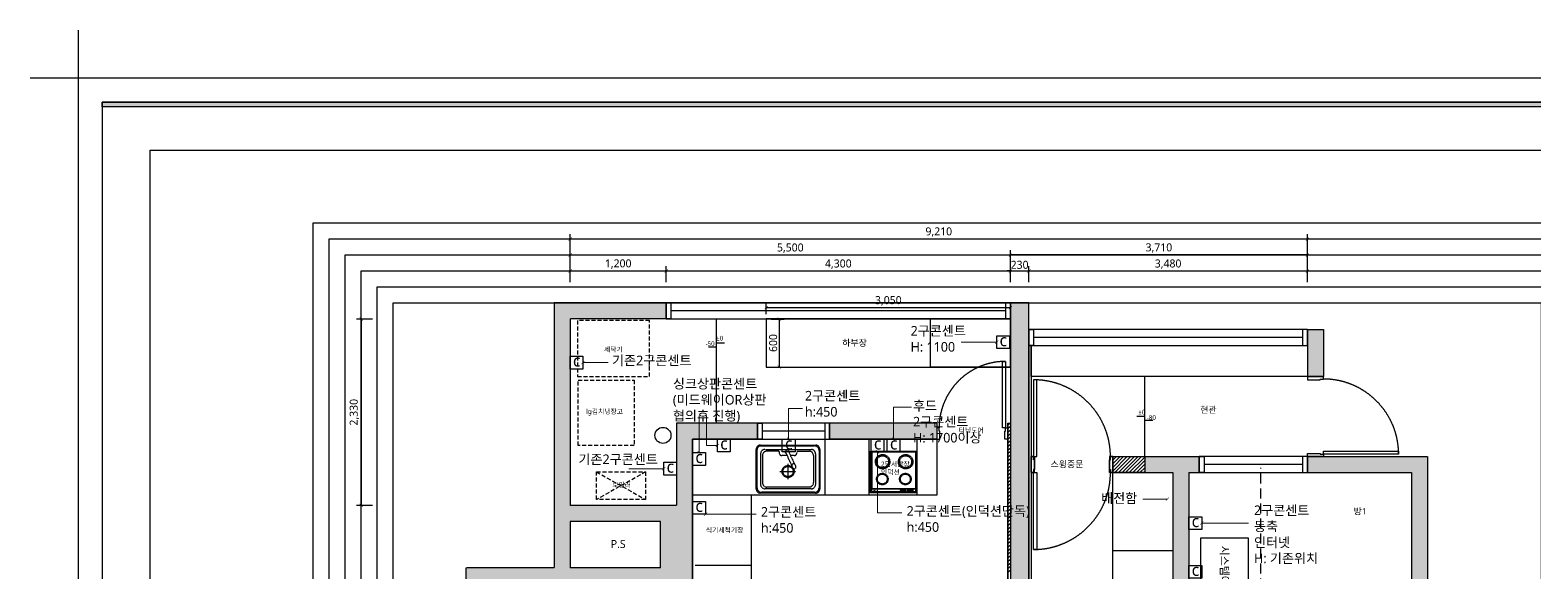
# Model space of a CAD drawing. Header units: millimetres. Extents: x 512 to 764439, y -71 to 559481.
# Drawn here: x 368980 to 387779, y 280728 to 287510 of the extents above; entities that cross this region are included whole.
import ezdxf
from ezdxf.enums import TextEntityAlignment as Align

# ---------------------------------------------------------------- set-up
doc = ezdxf.new("R2010")
doc.units = ezdxf.units.MM
doc.header["$LTSCALE"] = 50
for name, pattern in [('CENTER2', [28.575, 19.05, -3.175, 3.175, -3.175]), ('HIDDEN', [0.375, 0.25, -0.125]), ('HIDDEN2', [0.1875, 0.125, -0.0625])]:
    doc.linetypes.add(name, pattern=pattern)
for name, color, linetype in [('#콘센트.스위치', 4, 'Continuous'), ('DIM', 7, 'Continuous'), ('fin', 5, 'Continuous'), ('FORM(YOURNAME)-11', 1, 'Continuous'), ('hid', 8, 'HIDDEN2'), ('red', 10, 'Continuous')]:
    doc.layers.add(name, color=color, linetype=linetype)
doc.layers.add('00', color=7, linetype='Continuous', lineweight=0)
doc.layers.add('text', color=7, linetype='Continuous', lineweight=0)
doc.layers.add('purge', color=190, linetype='Continuous', plot=False)
doc.styles.add('DH-TEXT', font='')
doc.styles.add('N 맑은고딕', font='malgun.ttf')
doc.styles.add('NEW 맑은고딕', font='malgun.ttf')
doc.styles.add('맑은 고딕', font='malgun.ttf')
doc.styles.get('DH-TEXT').set_extended_font_data('HY울릉도L')
doc.dimstyles.new('DH IN40', dxfattribs={"dimscale": 40, "dimtxt": 2.5, "dimasz": 1, "dimexe": 1.5, "dimexo": 1.5, "dimtad": 1, "dimdec": 7, "dimlunit": 6, "dimtxsty": '맑은 고딕', "dimblk": 'ARCHTICK', "dimcen": 2.5, "dimclrd": 256, "dimclre": 256, "dimclrt": 256, "dimadec": 0, "dimazin": 0, "dimtfac": 1, "dimtdec": 7, "dimtix": 1, "dimtmove": 0, "dimatfit": 3, "dimldrblk": 'ARCHTICK', "dimfxl": 1, "dimtfillclr": 1, "dimlwd": -1, "dimlwe": -1, "dimarcsym": 0})

# ---------------------------------------------------------------- blocks, each defined once
blk = doc.blocks.new('_ArchTick')
at = {"color": 0, "linetype": 'ByBlock', "const_width": 0.15}
blk.add_lwpolyline([(-0.5, -0.5), (0.5, 0.5)], dxfattribs=at)
blk = doc.blocks.new('*D1263')
at = {"layer": 'Defpoints', "color": 0, "linetype": 'Continuous', "transparency": 16777216}
for p in [(378177, 283900), (381227, 284042), (381227, 283900)]:
    blk.add_point(p, dxfattribs=at)
at = {"layer": 'DIM', "transparency": 16777216}
for p, q in [((378177, 283960), (378177, 284102)), ((381227, 283960), (381227, 284102)), ((378177, 284042), (381227, 284042))]:
    blk.add_line(p, q, dxfattribs=at)
at = {"layer": 'DIM', "linetype": 'Continuous', "transparency": 16777216, "xscale": 40, "yscale": 40, "zscale": 40, "rotation": 180}
blk.add_blockref('_ArchTick', (378177, 284042), dxfattribs=at)
at = {"layer": 'DIM', "linetype": 'Continuous', "transparency": 16777216, "xscale": 40, "yscale": 40, "zscale": 40}
blk.add_blockref('_ArchTick', (381227, 284042), dxfattribs=at)
at = {"layer": 'DIM', "linetype": 'Continuous', "transparency": 16777216, "insert": (379702, 284127), "char_height": 100, "attachment_point": 5, "style": '맑은 고딕'}
blk.add_mtext('3,050', dxfattribs=at)
blk = doc.blocks.new('1232144')
at = {"layer": 'red', "linetype": 'Continuous'}
blk.add_lwpolyline([(363577, 262666), (364577, 262666), (364577, 263266), (363577, 263266)], close=True, dxfattribs=at)
at = {"layer": 'text', "insert": (363670, 263017), "char_height": 100, "attachment_point": 1, "style": 'N 맑은고딕'}
blk.add_mtext_dynamic_manual_height_columns('시스템에어컨', width=3739.84, gutter_width=747, heights=[0], dxfattribs=at)
blk = doc.blocks.new('df626')
at = {"layer": 'hid', "linetype": 'HIDDEN', "ltscale": 4}
blk.add_lwpolyline([(297250, 282850), (298150, 282850), (298150, 283550), (297250, 283550)], close=True, dxfattribs=at)
at = {"layer": 'text', "insert": (297580, 283220), "char_height": 60.7, "attachment_point": 1, "style": 'N 맑은고딕'}
blk.add_mtext_dynamic_manual_height_columns('세탁기', width=986.85, gutter_width=304, heights=[0], dxfattribs=at)
blk = doc.blocks.new('515151')
at = {"layer": 'hid', "linetype": 'HIDDEN', "ltscale": 4}
blk.add_lwpolyline([(297270, 282780), (297970, 282780), (297970, 281965), (297270, 281965)], close=True, dxfattribs=at)
at = {"layer": 'text', "insert": (297370, 282420), "char_height": 60.7, "attachment_point": 1, "style": 'N 맑은고딕'}
blk.add_mtext_dynamic_manual_height_columns('lg김치냉장고', width=986.85, gutter_width=304, heights=[0], dxfattribs=at)
blk = doc.blocks.new('*D1185')
at = {"layer": 'Defpoints', "color": 0, "linetype": 'Continuous', "transparency": 16777216}
for p in [(376927, 284500), (375727, 284300), (376927, 284300)]:
    blk.add_point(p, dxfattribs=at)
at = {"layer": 'DIM', "transparency": 16777216}
for p, q in [((375727, 284360), (375727, 284560)), ((375727, 284500), (376927, 284500)), ((376927, 284360), (376927, 284560))]:
    blk.add_line(p, q, dxfattribs=at)
at = {"layer": 'DIM', "linetype": 'Continuous', "transparency": 16777216, "xscale": 40, "yscale": 40, "zscale": 40, "rotation": 180}
blk.add_blockref('_ArchTick', (375727, 284500), dxfattribs=at)
at = {"layer": 'DIM', "linetype": 'Continuous', "transparency": 16777216, "xscale": 40, "yscale": 40, "zscale": 40}
blk.add_blockref('_ArchTick', (376927, 284500), dxfattribs=at)
at = {"layer": 'DIM', "linetype": 'Continuous', "transparency": 16777216, "insert": (376327, 284586), "char_height": 100, "attachment_point": 5, "style": '맑은 고딕'}
blk.add_mtext('1,200', dxfattribs=at)
blk = doc.blocks.new('*D1186')
at = {"layer": 'Defpoints', "color": 0, "linetype": 'Continuous', "transparency": 16777216}
for p in [(381227, 284500), (376927, 284300), (381227, 284300)]:
    blk.add_point(p, dxfattribs=at)
at = {"layer": 'DIM', "transparency": 16777216}
for p, q in [((376927, 284360), (376927, 284560)), ((376927, 284500), (381227, 284500)), ((381227, 284360), (381227, 284560))]:
    blk.add_line(p, q, dxfattribs=at)
at = {"layer": 'DIM', "linetype": 'Continuous', "transparency": 16777216, "xscale": 40, "yscale": 40, "zscale": 40, "rotation": 180}
blk.add_blockref('_ArchTick', (376927, 284500), dxfattribs=at)
at = {"layer": 'DIM', "linetype": 'Continuous', "transparency": 16777216, "xscale": 40, "yscale": 40, "zscale": 40}
blk.add_blockref('_ArchTick', (381227, 284500), dxfattribs=at)
at = {"layer": 'DIM', "linetype": 'Continuous', "transparency": 16777216, "insert": (379077, 284585), "char_height": 100, "attachment_point": 5, "style": '맑은 고딕'}
blk.add_mtext('4,300', dxfattribs=at)
blk = doc.blocks.new('*D1187')
at = {"layer": 'Defpoints', "color": 0, "linetype": 'Continuous', "transparency": 16777216}
for p in [(381457, 284500), (381227, 284300), (381457, 284300)]:
    blk.add_point(p, dxfattribs=at)
at = {"layer": 'DIM', "transparency": 16777216}
for p, q in [((381227, 284500), (381187, 284500)), ((381227, 284360), (381227, 284560)), ((381227, 284500), (381457, 284500)), ((381457, 284360), (381457, 284560)), ((381457, 284500), (381497, 284500))]:
    blk.add_line(p, q, dxfattribs=at)
at = {"layer": 'DIM', "linetype": 'Continuous', "transparency": 16777216, "xscale": 40, "yscale": 40, "zscale": 40}
blk.add_blockref('_ArchTick', (381227, 284500), dxfattribs=at)
at = {"layer": 'DIM', "linetype": 'Continuous', "transparency": 16777216, "xscale": 40, "yscale": 40, "zscale": 40, "rotation": 180}
blk.add_blockref('_ArchTick', (381457, 284500), dxfattribs=at)
at = {"layer": 'DIM', "linetype": 'Continuous', "transparency": 16777216, "insert": (381342, 284577), "char_height": 100, "attachment_point": 5, "style": '맑은 고딕'}
blk.add_mtext('230', dxfattribs=at)
blk = doc.blocks.new('*D1188')
at = {"layer": 'Defpoints', "color": 0, "linetype": 'Continuous', "transparency": 16777216}
for p in [(384937, 284500), (381457, 284300), (384937, 284300)]:
    blk.add_point(p, dxfattribs=at)
at = {"layer": 'DIM', "transparency": 16777216}
for p, q in [((381457, 284360), (381457, 284560)), ((381457, 284500), (384937, 284500)), ((384937, 284360), (384937, 284560))]:
    blk.add_line(p, q, dxfattribs=at)
at = {"layer": 'DIM', "linetype": 'Continuous', "transparency": 16777216, "xscale": 40, "yscale": 40, "zscale": 40, "rotation": 180}
blk.add_blockref('_ArchTick', (381457, 284500), dxfattribs=at)
at = {"layer": 'DIM', "linetype": 'Continuous', "transparency": 16777216, "xscale": 40, "yscale": 40, "zscale": 40}
blk.add_blockref('_ArchTick', (384937, 284500), dxfattribs=at)
at = {"layer": 'DIM', "linetype": 'Continuous', "transparency": 16777216, "insert": (383197, 284585), "char_height": 100, "attachment_point": 5, "style": '맑은 고딕'}
blk.add_mtext('3,480', dxfattribs=at)
blk = doc.blocks.new('*D1189')
at = {"layer": 'Defpoints', "color": 0, "linetype": 'Continuous', "transparency": 16777216}
for p in [(381227, 284700), (375727, 284300), (381227, 284300)]:
    blk.add_point(p, dxfattribs=at)
at = {"layer": 'DIM', "transparency": 16777216}
for p, q in [((375727, 284360), (375727, 284760)), ((375727, 284700), (381227, 284700)), ((381227, 284360), (381227, 284760))]:
    blk.add_line(p, q, dxfattribs=at)
at = {"layer": 'DIM', "linetype": 'Continuous', "transparency": 16777216, "xscale": 40, "yscale": 40, "zscale": 40, "rotation": 180}
blk.add_blockref('_ArchTick', (375727, 284700), dxfattribs=at)
at = {"layer": 'DIM', "linetype": 'Continuous', "transparency": 16777216, "xscale": 40, "yscale": 40, "zscale": 40}
blk.add_blockref('_ArchTick', (381227, 284700), dxfattribs=at)
at = {"layer": 'DIM', "linetype": 'Continuous', "transparency": 16777216, "insert": (378477, 284785), "char_height": 100, "attachment_point": 5, "style": '맑은 고딕'}
blk.add_mtext('5,500', dxfattribs=at)
blk = doc.blocks.new('*D1190')
at = {"layer": 'Defpoints', "color": 0, "linetype": 'Continuous', "transparency": 16777216}
for p in [(381227, 284700), (381227, 284300), (384937, 284300)]:
    blk.add_point(p, dxfattribs=at)
at = {"layer": 'DIM', "transparency": 16777216}
for p, q in [((381227, 284360), (381227, 284760)), ((384937, 284700), (381227, 284700)), ((384937, 284360), (384937, 284760))]:
    blk.add_line(p, q, dxfattribs=at)
at = {"layer": 'DIM', "linetype": 'Continuous', "transparency": 16777216, "xscale": 40, "yscale": 40, "zscale": 40, "rotation": 180}
blk.add_blockref('_ArchTick', (381227, 284700), dxfattribs=at)
at = {"layer": 'DIM', "linetype": 'Continuous', "transparency": 16777216, "xscale": 40, "yscale": 40, "zscale": 40}
blk.add_blockref('_ArchTick', (384937, 284700), dxfattribs=at)
at = {"layer": 'DIM', "linetype": 'Continuous', "transparency": 16777216, "insert": (383082, 284786), "char_height": 100, "attachment_point": 5, "style": '맑은 고딕'}
blk.add_mtext('3,710', dxfattribs=at)
blk = doc.blocks.new('*D1191')
at = {"layer": 'Defpoints', "color": 0, "linetype": 'Continuous', "transparency": 16777216}
for p in [(384937, 284900), (375727, 284300), (384937, 284300)]:
    blk.add_point(p, dxfattribs=at)
at = {"layer": 'DIM', "transparency": 16777216}
for p, q in [((375727, 284360), (375727, 284960)), ((375727, 284900), (384937, 284900)), ((384937, 284360), (384937, 284960))]:
    blk.add_line(p, q, dxfattribs=at)
at = {"layer": 'DIM', "linetype": 'Continuous', "transparency": 16777216, "xscale": 40, "yscale": 40, "zscale": 40, "rotation": 180}
blk.add_blockref('_ArchTick', (375727, 284900), dxfattribs=at)
at = {"layer": 'DIM', "linetype": 'Continuous', "transparency": 16777216, "xscale": 40, "yscale": 40, "zscale": 40}
blk.add_blockref('_ArchTick', (384937, 284900), dxfattribs=at)
at = {"layer": 'DIM', "linetype": 'Continuous', "transparency": 16777216, "insert": (380332, 284986), "char_height": 100, "attachment_point": 5, "style": '맑은 고딕'}
blk.add_mtext('9,210', dxfattribs=at)
blk = doc.blocks.new('*D1192')
at = {"layer": 'Defpoints', "color": 0, "linetype": 'Continuous', "transparency": 16777216}
for p in [(373317, 283900), (373117, 281570), (373317, 281570)]:
    blk.add_point(p, dxfattribs=at)
at = {"layer": 'DIM', "transparency": 16777216}
for p, q in [((373257, 283900), (373057, 283900)), ((373117, 283900), (373117, 281570)), ((373257, 281570), (373057, 281570))]:
    blk.add_line(p, q, dxfattribs=at)
at = {"layer": 'DIM', "linetype": 'Continuous', "transparency": 16777216, "xscale": 40, "yscale": 40, "zscale": 40}
for p, rotation in [((373117, 283900), 90), ((373117, 281570), 270)]:
    blk.add_blockref('_ArchTick', p, dxfattribs=dict(at, rotation=rotation))
at = {"layer": 'DIM', "linetype": 'Continuous', "transparency": 16777216, "insert": (373032, 282735), "char_height": 100, "attachment_point": 5, "rotation": 90, "style": '맑은 고딕'}
blk.add_mtext('2,330', dxfattribs=at)
blk = doc.blocks.new('*D1254')
at = {"layer": 'Defpoints', "color": 0, "linetype": 'Continuous', "transparency": 16777216}
for p in [(378177, 283900), (378177, 283300), (378340, 283300)]:
    blk.add_point(p, dxfattribs=at)
at = {"layer": 'DIM', "transparency": 16777216}
for p, q in [((378237, 283900), (378400, 283900)), ((378340, 283900), (378340, 283300)), ((378237, 283300), (378400, 283300))]:
    blk.add_line(p, q, dxfattribs=at)
at = {"layer": 'DIM', "linetype": 'Continuous', "transparency": 16777216, "xscale": 40, "yscale": 40, "zscale": 40}
for p, rotation in [((378340, 283900), 90), ((378340, 283300), 270)]:
    blk.add_blockref('_ArchTick', p, dxfattribs=dict(at, rotation=rotation))
at = {"layer": 'DIM', "linetype": 'Continuous', "transparency": 16777216, "insert": (378263, 283600), "char_height": 100, "attachment_point": 5, "rotation": 90, "style": '맑은 고딕'}
blk.add_mtext('600', dxfattribs=at)
blk = doc.blocks.new('FORM-PLAN')
at = {"layer": 'FORM(YOURNAME)-11', "true_color": 0x939598}
h = blk.add_hatch(color=252, dxfattribs=at)
h.dxf.hatch_style = 1
h.paths.add_polyline_path([(-71444, 55115), (10556, 55115), (10556, 54915), (-71444, 54915)])
h.paths.add_polyline_path([(-71444, -2085), (10556, -2085), (10556, -2285), (-71444, -2285)])
at = {"layer": 'Defpoints', "color": 1}
blk.add_lwpolyline([(-72444, 58115), (-72444, 56115), (-74444, 56115)], dxfattribs=at)
at = {"layer": 'Defpoints', "color": 158}
for points in [[(-71444, -2285), (10556, -2285), (10556, 55115), (-71444, 55115)], [(-69444, 53115), (-64, 53115), (-64, 1215), (-69444, 1215)]]:
    blk.add_lwpolyline(points, close=True, dxfattribs=at)
at = {"layer": 'FORM(YOURNAME)-11', "color": 250}
blk.add_lwpolyline([(-72444, -3285), (11556, -3285), (11556, 56115), (-72444, 56115)], close=True, dxfattribs=at)
at = {"layer": 'FORM(YOURNAME)-11', "color": 251, "true_color": 0x636466}
blk.add_lwpolyline([(-71444, 55115), (10556, 55115), (10556, 54915), (-71444, 54915)], close=True, dxfattribs=at)
at = {"layer": '00', "style": 'NEW 맑은고딕'}
for tag, p in [('1', (9905, 25031)), ('2', (9905, 24387)), ('3', (9905, 23100)), ('4', (9905, 21170)), ('5', (9905, 18853)), ('6', (9905, 16600)), ('7', (9905, 14348)), ('8', (9905, 12095)), ('9', (9905, 9843)), ('10', (5655, 7655)), ('11', (9905, 7590)), ('12', (5655, 5402)), ('13', (9905, 5402))]:
    blk.add_attdef(tag, text='', height=520, dxfattribs=at).set_placement(p, align=Align.MIDDLE_RIGHT)
blk = doc.blocks.new('234234')
at = {"layer": '#콘센트.스위치', "color": 5, "linetype": 'Continuous'}
blk.add_lwpolyline([(382100, 280800), (382260, 280800), (382260, 280640), (382100, 280640)], close=True, dxfattribs=at)
at = {"layer": '#콘센트.스위치', "color": 5, "linetype": 'Continuous', "insert": (382135, 280820), "char_height": 150, "attachment_point": 1, "style": 'N 맑은고딕'}
blk.add_mtext_dynamic_manual_height_columns('c', width=160, gutter_width=750, heights=[0], dxfattribs=at)

msp = doc.modelspace()

# ---------------------------------------------------------------- hatches: boundary and pattern name
at = {"layer": 'hid', "linetype": 'Continuous'}
h = msp.add_hatch(color=256, dxfattribs=at)
h.dxf.hatch_style = 1
h.paths.add_polyline_path([(381456.5943044, 283770.37295821), (381456.5943044, 284100.37295821), (381226.5943044, 284100.37295821), (381226.5943044, 278960.37295821), (381456.5943044, 278960.37295821)])
h.paths.add_polyline_path([(380306.5943044, 282600.37295821), (378966.5943044, 282600.37295821), (378966.5943044, 282400.37295821), (380306.5943044, 282400.37295821)])
h.paths.add_polyline_path([(378066.5943044, 282600.37295821), (377056.5943044, 282600.37295821), (377056.5943044, 281570.37295821), (375726.5943044, 281570.37295821), (375726.5943044, 283900.37295821), (376926.5943044, 283900.37295821), (376926.5943044, 284100.37295821), (375526.5943044, 284100.37295821), (375526.5943044, 280790.37295821), (374426.5943044, 280790.37295821), (374426.5943044, 279410.37295821), (374626.5943044, 279410.37295821), (374626.5943044, 280590.37295821), (377086.5943044, 280590.37295821), (377086.5943044, 279270.37295821), (376856.5943044, 279270.37295821), (376856.5943044, 279090.37295821), (377116.5943044, 279090.37295821), (377956.5943044, 279090.37295821), (377956.5943044, 279270.37295821), (377256.5943044, 279270.37295821), (377256.5943044, 282400.37295821), (378066.5943044, 282400.37295821)])
h.paths.add_polyline_path([(376856.5943044, 281370.37295821), (376856.5943044, 280790.37295821), (375726.5943044, 280790.37295821), (375726.5943044, 281370.37295821)], flags=16)
h.paths.add_polyline_path([(377056.5943044, 277810.37295821), (377056.5943044, 278170.37295821), (376856.5943044, 278170.37295821), (376856.5943044, 277810.37295821), (375876.5943044, 277810.37295821), (375876.5943044, 277610.37295821), (377056.5943044, 277610.37295821)])
h.paths.add_polyline_path([(374976.5943044, 277810.37295821), (374626.5943044, 277810.37295821), (374626.5943044, 278850.37295821), (374426.5943044, 278850.37295821), (374426.5943044, 277810.37295821), (373516.5943044, 277810.37295821), (373516.5943044, 272380.37295821), (375906.5943044, 272380.37295821), (375906.5943044, 273440.37295821), (375486.5943044, 273440.37295821), (375486.5943044, 273960.37295821), (375986.5943044, 273960.37295821), (375986.5943044, 274160.37295821), (375266.5943044, 274160.37295821), (375266.5943044, 273960.37295821), (375266.5943044, 272580.37295821), (373716.5943044, 272580.37295821), (373716.5943044, 273960.37295821), (374486.5943044, 273960.37295821), (374486.5943044, 274160.37295821), (373836.5943044, 274160.37295821), (373836.5943044, 277610.37295821), (374626.5943044, 277610.37295821), (374976.5943044, 277610.37295821)])
h.paths.add_polyline_path([(378286.5943044, 277810.37295821), (378056.5943044, 277810.37295821), (378056.5943044, 273860.37295821), (378286.5943044, 273860.37295821)])
h.paths.add_polyline_path([(378286.5943044, 272910.37295821), (378086.5943044, 272910.37295821), (378086.5943044, 272820.37295821), (377416.5943044, 272820.37295821), (377416.5943044, 272620.37295821), (378086.5943044, 272620.37295821), (378086.5943044, 272380.37295821), (378286.5943044, 272380.37295821)])
h.paths.add_polyline_path([(383466.5943044, 277485.37295821), (383266.5943044, 277485.37295821), (383266.5943044, 273825.37295821), (383466.5943044, 273825.37295821), (383466.5943044, 273900.37295821), (384016.5943044, 273900.37295821), (384016.5943044, 274100.37295821), (383466.5943044, 274100.37295821)])
h.paths.add_polyline_path([(384126.5943044, 272780.37295821), (383466.5943044, 272780.37295821), (383466.5943044, 272935.37295821), (383266.5943044, 272935.37295821), (383266.5943044, 272380.37295821), (383466.5943044, 272380.37295821), (383466.5943044, 272580.37295821), (384126.5943044, 272580.37295821)])
h.paths.add_polyline_path([(387856.5943044, 277400.37295821), (387656.5943044, 277400.37295821), (387656.5943044, 279160.37295821), (386436.5943044, 279160.37295821), (386436.5943044, 282180.37295821), (384936.5943044, 282180.37295821), (384936.5943044, 281980.37295821), (386236.5943044, 281980.37295821), (386236.5943044, 279160.37295821), (384356.5943044, 279160.37295821), (384356.5943044, 278960.37295821), (384356.5943044, 278200.37295821), (384556.5943044, 278200.37295821), (384556.5943044, 278960.37295821), (387456.5943044, 278960.37295821), (387456.5943044, 277400.37295821), (386746.5943044, 277400.37295821), (384556.5943044, 277400.37295821), (384356.5943044, 277400.37295821), (384356.5943044, 277200.37295821), (387656.5943044, 277200.37295821), (387656.5943044, 274100.37295821), (386476.5943044, 274100.37295821), (386476.5943044, 273900.37295821), (387726.5943044, 273900.37295821), (387726.5943044, 272780.37295821), (386476.5943044, 272780.37295821), (386476.5943044, 272580.37295821), (387856.5943044, 272580.37295821)])
h.paths.add_polyline_path([(383456.5943044, 281980.37295821), (383586.5943044, 281980.37295821), (383586.5943044, 282180.37295821), (382906.5943044, 282180.37295821), (382906.5943044, 281980.37295821), (383256.5943044, 281980.37295821), (383256.5943044, 278960.37295821), (383456.5943044, 278960.37295821)])
h.paths.add_polyline_path([(385136.5943044, 283770.37295821), (384936.5943044, 283770.37295821), (384936.5943044, 283180.37295821), (385136.5943044, 283180.37295821)])

# ---------------------------------------------------------------- linework, layer by layer
at = {"layer": 'DIM', "linetype": 'Continuous'}
msp.add_circle((376886.72028675, 282446.40615863), 100, dxfattribs=at)
at = {"layer": 'hid'}
for p, q in [((376926.5943044, 284100.37295821), (375526.5943044, 284100.37295821)), ((375526.5943044, 284100.37295821), (375526.5943044, 280790.37295821)), ((376926.5943044, 283900.37295821), (376926.5943044, 284100.37295821)), ((381226.5943044, 284100.37295821), (381226.5943044, 278960.37295821)), ((381456.5943044, 284100.37295821), (381226.5943044, 284100.37295821)), ((381456.5943044, 283770.37295821), (381456.5943044, 284100.37295821)), ((376926.5943044, 283900.37295821), (375726.5943044, 283900.37295821)), ((375726.5943044, 283900.37295821), (375726.5943044, 281570.37295821)), ((381456.5943044, 283770.37295821), (381456.5943044, 278960.37295821)), ((384936.5943044, 283770.37295821), (384936.5943044, 283180.37295821)), ((384936.5943044, 283770.37295821), (385136.5943044, 283770.37295821)), ((385136.5943044, 283770.37295821), (385136.5943044, 283180.37295821)), ((384936.5943044, 283180.37295821), (385136.5943044, 283180.37295821)), ((378066.5943044, 282600.37295821), (377056.5943044, 282600.37295821)), ((377056.5943044, 282600.37295821), (377056.5943044, 281570.37295821)), ((378066.5943044, 282600.37295821), (378066.5943044, 282400.37295821)), ((380306.5943044, 282600.37295821), (378966.5943044, 282600.37295821)), ((378966.5943044, 282600.37295821), (378966.5943044, 282400.37295821)), ((380306.5943044, 282600.37295821), (380306.5943044, 282400.37295821)), ((378066.5943044, 282400.37295821), (377256.5943044, 282400.37295821)), ((377256.5943044, 282400.37295821), (377256.5943044, 279270.37295821)), ((380306.5943044, 282400.37295821), (378966.5943044, 282400.37295821)), ((382906.5943044, 282180.37295821), (383586.5943044, 282180.37295821)), ((382906.5943044, 282180.37295821), (382906.5943044, 281980.37295821)), ((383586.5943044, 282180.37295821), (383586.5943044, 281980.37295821)), ((384936.5943044, 282180.37295821), (386436.5943044, 282180.37295821)), ((384936.5943044, 282180.37295821), (384936.5943044, 281980.37295821)), ((386436.5943044, 282180.37295821), (386436.5943044, 279160.37295821)), ((382906.5943044, 281980.37295821), (383256.5943044, 281980.37295821)), ((383256.5943044, 281980.37295821), (383256.5943044, 278960.37295821)), ((383456.5943044, 281980.37295821), (383586.5943044, 281980.37295821)), ((383456.5943044, 281980.37295821), (383456.5943044, 278960.37295821)), ((383456.5943044, 281980.37295821), (383586.5943044, 281980.37295821)), ((384936.5943044, 281980.37295821), (385136.5943044, 281980.37295821)), ((384936.5943044, 281980.37295821), (386236.5943044, 281980.37295821)), ((386236.5943044, 281980.37295821), (386236.5943044, 279160.37295821)), ((377056.5943044, 281570.37295821), (375726.5943044, 281570.37295821)), ((376856.5943044, 281370.37295821), (375726.5943044, 281370.37295821)), ((375726.5943044, 281370.37295821), (375726.5943044, 280790.37295821)), ((376856.5943044, 280790.37295821), (376856.5943044, 281370.37295821)), ((374426.5943044, 279410.37295821), (374426.5943044, 280790.37295821)), ((375526.5943044, 280790.37295821), (374426.5943044, 280790.37295821)), ((375526.5943044, 280790.37295821), (374626.5943044, 280790.37295821)), ((376856.5943044, 280790.37295821), (375726.5943044, 280790.37295821))]:
    msp.add_line(p, q, dxfattribs=at)
at = {"layer": 'hid', "linetype": 'Continuous'}
for p, q in [((381166.5943044, 284000.37295821), (376986.5943044, 284000.37295821)), ((377556.5943044, 282600.37295821), (377556.5943044, 283900.37295821)), ((381226.5943044, 283900.37295821), (378176.5943044, 283900.37295821)), ((378176.5943044, 283900.37295821), (378176.5943044, 283300.37295821)), ((380226.5943044, 283900.37295821), (381226.5943044, 283900.37295821)), ((380226.5943044, 283300.37295821), (380226.5943044, 283900.37295821)), ((381226.5943044, 283300.37295821), (381226.5943044, 283900.37295821)), ((381226.5943044, 283900.37295821), (381226.5943044, 283300.37295821)), ((377456.81126924, 283553.51542119), (377556.81126924, 283553.51542119)), ((377556.81126924, 283553.51542119), (377556.81126924, 283603.51542119)), ((377556.81126924, 283603.51542119), (377656.81126924, 283603.51542119)), ((381456.5943044, 278930.37295821), (381456.5943044, 283570.37295821)), ((381456.5943044, 283570.37295821), (381486.5943044, 283570.37295821)), ((381486.5943044, 283180.37295821), (381486.5943044, 283570.37295821)), ((381486.5943044, 283570.37295821), (384936.5943044, 283570.37295821)), ((381486.5943044, 283570.37295821), (381486.5943044, 278930.37295821)), ((384876.5943044, 283670.37295821), (381516.5943044, 283670.37295821)), ((384936.5943044, 283570.37295821), (384936.5943044, 283180.37295821)), ((378176.5943044, 283300.37295821), (381226.5943044, 283300.37295821)), ((381226.5943044, 283300.37295821), (380226.5943044, 283300.37295821)), ((384936.5943044, 283180.37295821), (381486.5943044, 283180.37295821)), ((382906.5943044, 282180.37295821), (382906.5943044, 283180.37295821)), ((381196.5943044, 282600.37295821), (381196.5943044, 278930.37295821)), ((381196.5943044, 282600.37295821), (381226.5943044, 282600.37295821)), ((381196.5943044, 282600.37295821), (381226.5943044, 282600.37295821)), ((381196.5943044, 279270.37295821), (381196.5943044, 282600.37295821)), ((381226.5943044, 282600.37295821), (381226.5943044, 278930.37295821)), ((381226.5943044, 282600.37295821), (381226.5943044, 279270.37295821)), ((382906.5943044, 282680.37295821), (382806.5943044, 282680.37295821)), ((382906.5943044, 282630.37295821), (382906.5943044, 282680.37295821)), ((383006.5943044, 282630.37295821), (382906.5943044, 282630.37295821)), ((377256.5943044, 282400.37295821), (377956.5943044, 282400.37295821)), ((377256.5943044, 279270.37295821), (377256.5943044, 282400.37295821)), ((377256.5943044, 282400.37295821), (380306.5943044, 282400.37295821)), ((377256.5943044, 281700.37295821), (377256.5943044, 282400.37295821)), ((377256.5943044, 282400.37295821), (377956.5943044, 282400.37295821)), ((377956.5943044, 282400.37295821), (377256.5943044, 282400.37295821)), ((377256.5943044, 282400.37295821), (377256.5943044, 282400.37295821)), ((377956.5943044, 282400.37295821), (377956.5943044, 282400.37295821)), ((378906.5943044, 282500.37295821), (378126.5943044, 282500.37295821)), ((378906.5943044, 282400.37295821), (378906.5943044, 281700.37295821)), ((379456.5943044, 282400.37295821), (379456.5943044, 281700.37295821)), ((380056.5943044, 282400.37295821), (380056.5943044, 281700.37295821)), ((380306.5943044, 282400.37295821), (380306.5943044, 281700.37295821)), ((382506.5943044, 282180.37295821), (382906.5943044, 282180.37295821)), ((382506.5943044, 281980.37295821), (382506.5943044, 282180.37295821)), ((382906.5943044, 282180.37295821), (382906.5943044, 281980.37295821)), ((384876.5943044, 282080.37295821), (383646.5943044, 282080.37295821)), ((382506.5943044, 281980.37295821), (383256.5943044, 281980.37295821)), ((382506.5943044, 279060.37295821), (382506.5943044, 281980.37295821)), ((382906.5943044, 281980.37295821), (382506.5943044, 281980.37295821)), ((383256.5943044, 281980.37295821), (383256.5943044, 279060.37295821)), ((380306.5943044, 281700.37295821), (377256.5943044, 281700.37295821)), ((377986.5943044, 281700.37295821), (377986.5943044, 279270.37295821)), ((382506.5943044, 281007.03962488), (383256.5943044, 281007.03962488)), ((377986.5943044, 280820.37295821), (377286.5943044, 280820.37295821))]:
    msp.add_line(p, q, dxfattribs=at)
at = {"layer": 'hid', "color": 244, "linetype": 'Continuous', "true_color": 0x991b1e, "transparency": 33554559}
for p, q in [((381196.5943044, 282576.11483774), (381220.85242487, 282600.37295821)), ((381196.5943044, 282531.21355713), (381226.5943044, 282561.21355713)), ((381196.5943044, 282486.31227653), (381226.5943044, 282516.31227653)), ((381196.5943044, 282441.41099592), (381226.5943044, 282471.41099592)), ((381196.5943044, 282396.50971532), (381226.5943044, 282426.50971532)), ((381196.5943044, 282351.60843471), (381226.5943044, 282381.60843471)), ((381196.5943044, 282306.70715411), (381226.5943044, 282336.70715411)), ((381196.5943044, 282261.8058735), (381226.5943044, 282291.8058735)), ((381196.5943044, 282216.9045929), (381226.5943044, 282246.9045929)), ((381196.5943044, 282172.00331229), (381226.5943044, 282202.00331229)), ((382506.5943044, 282179.86617474), (382507.10108788, 282180.37295821)), ((382506.5943044, 282134.96489413), (382552.00236848, 282180.37295821)), ((382506.5943044, 282090.06361353), (382596.90364909, 282180.37295821)), ((382506.5943044, 282045.16233292), (382641.80492969, 282180.37295821)), ((382506.5943044, 282000.26105232), (382686.7062103, 282180.37295821)), ((382531.6074909, 281980.37295821), (382731.6074909, 282180.37295821)), ((382576.50877151, 281980.37295821), (382776.50877151, 282180.37295821)), ((382621.41005211, 281980.37295821), (382821.41005211, 282180.37295821)), ((382666.31133272, 281980.37295821), (382866.31133272, 282180.37295821)), ((381196.5943044, 282127.10203169), (381226.5943044, 282157.10203169)), ((381196.5943044, 282082.20075108), (381226.5943044, 282112.20075108)), ((381196.5943044, 282037.29947048), (381226.5943044, 282067.29947048)), ((381196.5943044, 281992.39818987), (381226.5943044, 282022.39818987)), ((382711.21261332, 281980.37295821), (382906.5943044, 282175.75464929)), ((382756.11389393, 281980.37295821), (382906.5943044, 282130.85336868)), ((382801.01517454, 281980.37295821), (382906.5943044, 282085.95208808)), ((382845.91645514, 281980.37295821), (382906.5943044, 282041.05080747)), ((382890.81773575, 281980.37295821), (382906.5943044, 281996.14952687)), ((381196.5943044, 281947.49690927), (381226.5943044, 281977.49690927)), ((381196.5943044, 281902.59562866), (381226.5943044, 281932.59562866)), ((381196.5943044, 281857.69434805), (381226.5943044, 281887.69434805)), ((381196.5943044, 281812.79306745), (381226.5943044, 281842.79306745)), ((381196.5943044, 281767.89178684), (381226.5943044, 281797.89178684)), ((381196.5943044, 281722.99050624), (381226.5943044, 281752.99050624)), ((381196.5943044, 281678.08922563), (381226.5943044, 281708.08922563)), ((381196.5943044, 281633.18794503), (381226.5943044, 281663.18794503)), ((381196.5943044, 281588.28666442), (381226.5943044, 281618.28666442)), ((381196.5943044, 281543.38538382), (381226.5943044, 281573.38538382)), ((381196.5943044, 281498.48410321), (381226.5943044, 281528.48410321)), ((381196.5943044, 281453.58282261), (381226.5943044, 281483.58282261)), ((381196.5943044, 281408.681542), (381226.5943044, 281438.681542)), ((381196.5943044, 281363.7802614), (381226.5943044, 281393.7802614)), ((381196.5943044, 281318.87898079), (381226.5943044, 281348.87898079)), ((381196.5943044, 281273.97770018), (381226.5943044, 281303.97770018)), ((381196.5943044, 281229.07641958), (381226.5943044, 281259.07641958)), ((381196.5943044, 281184.17513897), (381226.5943044, 281214.17513897)), ((381196.5943044, 281139.27385837), (381226.5943044, 281169.27385837)), ((381196.5943044, 281094.37257776), (381226.5943044, 281124.37257776)), ((381196.5943044, 281049.47129716), (381226.5943044, 281079.47129716)), ((381196.5943044, 281004.57001655), (381226.5943044, 281034.57001655)), ((381196.5943044, 280959.66873595), (381226.5943044, 280989.66873595)), ((381196.5943044, 280914.76745534), (381226.5943044, 280944.76745534)), ((381196.5943044, 280869.86617474), (381226.5943044, 280899.86617474)), ((381196.5943044, 280824.96489413), (381226.5943044, 280854.96489413)), ((381196.5943044, 280780.06361353), (381226.5943044, 280810.06361353)), ((381196.5943044, 280735.16233292), (381226.5943044, 280765.16233292))]:
    msp.add_line(p, q, dxfattribs=at)
at = {"layer": 'hid', "color": 8}
for p, q in [((378050.9531403, 281778.88252943), (378050.9531403, 282269.79162034)), ((378105.49859485, 282324.33707488), (378792.36120592, 282324.33707488)), ((378105.49859485, 282215.24616579), (378105.49859485, 281833.42798397)), ((378167.75383978, 282269.79162034), (378737.81575138, 282269.79162034)), ((378792.36120592, 282215.24616579), (378792.36120592, 281833.42798397)), ((378846.90666047, 282269.79162034), (378846.90666047, 281778.88252943)), ((378792.36120592, 281724.33707488), (378105.49859485, 281724.33707488)), ((378737.81575138, 281778.88252943), (378160.04404939, 281778.88252943))]:
    msp.add_line(p, q, dxfattribs=at)
at = {"layer": 'hid', "color": 251}
for p, q in [((378061.86223121, 281789.79162034), (378061.86223121, 282269.79162034)), ((378105.49859485, 282313.42798397), (378781.45211501, 282313.42798397)), ((378128.23543326, 282194.01072531), (378128.23543326, 281855.82890713)), ((378334.38444584, 282247.97343852), (378181.86223121, 282247.97343852)), ((378334.38444584, 282247.97343852), (378339.83899129, 282226.1552567)), ((378441.22625554, 282193.42798397), (378371.56781284, 282193.42798397)), ((378525.29353675, 282193.42798397), (378478.45945913, 282193.42798397)), ((378563.47535493, 282247.97343852), (378558.02080948, 282226.1552567)), ((378563.47535493, 282247.97343852), (378715.99756956, 282247.97343852)), ((378767.46354336, 282194.01072531), (378767.46354336, 281855.82890713)), ((378835.99756956, 282258.88252943), (378835.99756956, 281789.79162034)), ((379490.5943044, 282239.62818491), (379490.5943044, 281739.62818491)), ((379758.5943044, 282239.62818491), (379490.5943044, 282239.62818491)), ((379494.01049654, 282234.81020969), (379494.01049654, 281783.31106171)), ((379756.00674578, 282234.81020969), (379494.01049654, 282234.81020969)), ((380046.5943044, 282239.62818491), (379747.37970437, 282239.62818491)), ((380044.00674578, 282234.81020969), (379747.37970437, 282234.81020969)), ((380044.00674578, 281783.31106171), (380044.00674578, 282234.81020969)), ((380046.5943044, 281739.62818491), (380046.5943044, 282239.62818491)), ((378347.92631857, 281993.51291354), (378545.86260551, 281993.51291354)), ((378446.89446204, 282092.48105701), (378446.89446204, 281894.54477008)), ((378781.45211501, 281735.24616579), (378116.40768576, 281735.24616579)), ((378715.99756956, 281800.70071125), (378182.7808878, 281800.70071125)), ((379490.5943044, 281779.62818491), (379758.5943044, 281779.62818491)), ((379490.5943044, 281739.62818491), (379758.5943044, 281739.62818491)), ((379492.77667629, 281776.16744503), (379492.77667629, 281743.03573754)), ((379757.00028685, 281776.16744503), (379492.77667629, 281776.16744503)), ((379492.77667629, 281743.03573754), (379757.00028685, 281743.03573754)), ((379494.01049654, 281783.31106171), (379756.00674578, 281783.31106171)), ((379747.37970437, 281783.31106171), (380044.00674578, 281783.31106171)), ((379747.37970437, 281779.62818491), (380046.5943044, 281779.62818491)), ((380045.00028685, 281776.16744503), (379747.37970437, 281776.16744503)), ((379747.37970437, 281743.03573754), (380045.00028685, 281743.03573754)), ((379747.37970437, 281739.62818491), (380046.5943044, 281739.62818491)), ((379865.62250128, 281770.21876221), (379865.62250128, 281751.3964527)), ((379868.62250128, 281770.19497188), (379868.62250128, 281751.42024302)), ((379904.75292054, 281770.21876221), (379904.75292054, 281751.3964527)), ((379907.75292054, 281770.19497188), (379907.75292054, 281751.42024302)), ((379955.50028715, 281770.21876221), (379955.50028715, 281751.3964527)), ((379958.50028715, 281770.19497188), (379958.50028715, 281751.42024302)), ((379994.6307064, 281770.21876221), (379994.6307064, 281751.3964527)), ((379997.6307064, 281770.19497188), (379997.6307064, 281751.42024302)), ((380045.00028685, 281743.03573754), (380045.00028685, 281776.16744503))]:
    msp.add_line(p, q, dxfattribs=at)
at = {"layer": 'hid', "ltscale": 20}
msp.add_line((384356.5943044, 279220.37295821), (384356.5943044, 282040.37295821), dxfattribs=at)
msp.add_line((384356.5943044, 279220.37295821), (384356.5943044, 282040.37295821), dxfattribs=at)
at = {"layer": 'hid', "linetype": 'HIDDEN', "ltscale": 4}
for p, q in [((376670.26163324, 281989.14467107), (376055.71893865, 281644.86122254)), ((376055.71893865, 281989.14467107), (376670.26163324, 281644.86122254)), ((376055.71893865, 281644.86122254), (376055.71893865, 281989.14467107)), ((376055.71893865, 281989.14467107), (376670.26163324, 281989.14467107)), ((376670.26163324, 281989.14467107), (376670.26163324, 281644.86122254)), ((376670.26163324, 281644.86122254), (376055.71893865, 281644.86122254))]:
    msp.add_line(p, q, dxfattribs=at)
at = {"layer": 'hid', "linetype": 'Continuous'}
for points in [[(381226.5943044, 284100.37295821), (376926.5943044, 284100.37295821), (376926.5943044, 283900.37295821), (381226.5943044, 283900.37295821)], [(376926.5943044, 284100.37295821), (376986.5943044, 284100.37295821), (376986.5943044, 283900.37295821), (376926.5943044, 283900.37295821)], [(381226.5943044, 284100.37295821), (381166.5943044, 284100.37295821), (381166.5943044, 283900.37295821), (381226.5943044, 283900.37295821)], [(384936.5943044, 283770.37295821), (381456.5943044, 283770.37295821), (381456.5943044, 283570.37295821), (384936.5943044, 283570.37295821)], [(381456.5943044, 283770.37295821), (381516.5943044, 283770.37295821), (381516.5943044, 283570.37295821), (381456.5943044, 283570.37295821)], [(384936.5943044, 283770.37295821), (384876.5943044, 283770.37295821), (384876.5943044, 283570.37295821), (384936.5943044, 283570.37295821)], [(378966.5943044, 282600.37295821), (378066.5943044, 282600.37295821), (378066.5943044, 282400.37295821), (378966.5943044, 282400.37295821)], [(378066.5943044, 282600.37295821), (378126.5943044, 282600.37295821), (378126.5943044, 282400.37295821), (378066.5943044, 282400.37295821)], [(378966.5943044, 282600.37295821), (378906.5943044, 282600.37295821), (378906.5943044, 282400.37295821), (378966.5943044, 282400.37295821)], [(384936.5943044, 282180.37295821), (383586.5943044, 282180.37295821), (383586.5943044, 281980.37295821), (384936.5943044, 281980.37295821)], [(383586.5943044, 282180.37295821), (383646.5943044, 282180.37295821), (383646.5943044, 281980.37295821), (383586.5943044, 281980.37295821)], [(384936.5943044, 282180.37295821), (384876.5943044, 282180.37295821), (384876.5943044, 281980.37295821), (384936.5943044, 281980.37295821)]]:
    msp.add_lwpolyline(points, close=True, dxfattribs=at)
at = {"layer": 'hid', "linetype": 'Continuous', "transparency": 33554687}
for points in [[(381166.5943044, 283370.37295821), (381166.5943044, 282540.37295821), (381126.5943044, 282540.37295821), (381126.5943044, 283370.37295821)], [(381516.5943044, 283140.37295821), (381516.5943044, 282180.37295821), (381556.5943044, 282180.37295821), (381556.5943044, 283140.37295821)], [(385136.5943044, 283180.37295821), (384936.5943044, 283180.37295821), (384936.5943044, 283140.37295821), (385096.5943044, 283140.37295821), (385096.5943044, 283150.37295821), (385136.5943044, 283150.37295821)], [(380306.5943044, 282540.37295821), (380306.5943044, 282400.37295821), (380346.5943044, 282400.37295821), (380346.5943044, 282500.37295821), (380336.5943044, 282500.37295821), (380336.5943044, 282540.37295821)], [(381196.5943044, 282540.37295821), (381196.5943044, 282400.37295821), (381156.5943044, 282400.37295821), (381156.5943044, 282500.37295821), (381166.5943044, 282500.37295821), (381166.5943044, 282540.37295821)], [(381486.5943044, 281980.37295821), (381486.5943044, 282180.37295821), (381526.5943044, 282180.37295821), (381526.5943044, 282020.37295821), (381516.5943044, 282020.37295821), (381516.5943044, 281980.37295821)], [(381486.5943044, 282180.37295821), (381486.5943044, 281980.37295821), (381526.5943044, 281980.37295821), (381526.5943044, 282140.37295821), (381516.5943044, 282140.37295821), (381516.5943044, 282180.37295821)], [(382506.5943044, 281980.37295821), (382506.5943044, 282180.37295821), (382466.5943044, 282180.37295821), (382466.5943044, 282020.37295821), (382476.5943044, 282020.37295821), (382476.5943044, 281980.37295821)], [(382506.5943044, 282180.37295821), (382506.5943044, 281980.37295821), (382466.5943044, 281980.37295821), (382466.5943044, 282140.37295821), (382476.5943044, 282140.37295821), (382476.5943044, 282180.37295821)], [(385136.5943044, 282180.37295821), (384936.5943044, 282180.37295821), (384936.5943044, 282220.37295821), (385096.5943044, 282220.37295821), (385096.5943044, 282210.37295821), (385136.5943044, 282210.37295821)], [(386076.5943044, 282210.37295821), (385136.5943044, 282210.37295821), (385136.5943044, 282250.37295821), (386076.5943044, 282250.37295821)], [(381516.5943044, 281020.37295821), (381516.5943044, 281980.37295821), (381556.5943044, 281980.37295821), (381556.5943044, 281020.37295821)]]:
    msp.add_lwpolyline(points, close=True, dxfattribs=at)
at = {"layer": 'hid'}
msp.add_lwpolyline([(379480.5943044, 282249.62818491), (380056.5943044, 282249.62818491), (380056.5943044, 281729.62818491), (379480.5943044, 281729.62818491)], close=True, dxfattribs=at)
at = {"layer": 'hid', "color": 251}
for centre, radius in [((379630.23741539, 282116.86694295), 89.94710515), ((379630.23741539, 282116.86694295), 74.94710515), ((379918.23741539, 282116.86694295), 89.94710515), ((379918.23741539, 282116.86694295), 74.94710515), ((378449.04062063, 281994.53817697), 75.30597469), ((378449.04062063, 281994.53817697), 64.39688378), ((379626.44279504, 281900.41169736), 72.009406), ((379626.44279504, 281900.41169736), 62.009406), ((379914.44279504, 281900.41169736), 72.009406), ((379914.44279504, 281900.41169736), 62.009406), ((379867.04796413, 281760.80760745), 12.51849663), ((379867.04796413, 281760.80760745), 9.51849663), ((379906.17838339, 281760.80760745), 12.51849663), ((379906.17838339, 281760.80760745), 9.51849663), ((379956.92575, 281760.80760745), 12.51849663), ((379956.92575, 281760.80760745), 9.51849663), ((379996.05616926, 281760.80760745), 12.51849663), ((379996.05616926, 281760.80760745), 9.51849663)]:
    msp.add_circle(centre, radius, dxfattribs=at)
at = {"layer": 'hid', "linetype": 'CENTER2', "ltscale": 20, "transparency": 33554687}
for centre, radius, start, end in [((381166.5943044, 282540.37295821), 830, 90, 180), ((381516.5943044, 282180.37295821), 960, 0, 90), ((385136.5943044, 282210.37295821), 940, 0, 90), ((381516.5943044, 281980.37295821), 960, 270, 0)]:
    msp.add_arc(centre, radius, start, end, dxfattribs=at)
at = {"layer": 'hid', "color": 8}
for centre, radius, start, end in [((378105.49859485, 282269.79162034), 54.54545455, 90, 180), ((378160.04404939, 282215.24616579), 54.54545455, 90, 180), ((378438.98913134, 282238.85398647), 22.96650718, 359.245126731, 229.3054657284), ((378251.18418038, 282097.62615431), 212.60375289, 13.1394205599, 38.5881808451), ((378668.88059896, 282287.35296398), 212.60375289, 190.5552854676, 216.4137144941), ((378737.81575138, 282215.24616579), 54.54545455, 0, 90), ((378792.36120592, 282269.79162034), 54.54545455, 0, 90), ((378514.13502211, 282159.00747465), 57.41626794, 193.1394205599, 216.3213392863), ((378296.57780231, 281999.07102549), 212.60375289, 14.7979914078, 36.3213392863), ((378517.56656168, 282067.38314314), 22.96650718, 58.145651731, 163.3852970973), ((378451.5815196, 282127.06596588), 57.41626794, 16.5509253254, 36.4137144941), ((378524.98926326, 282051.15580674), 22.96650718, 174.4611575367, 18.1231832098), ((378803.97140529, 282231.78938634), 310.20531239, 196.5509253254, 214.0055667457), ((378160.04404939, 281833.42798397), 54.54545455, 180, 270), ((378737.81575138, 281833.42798397), 54.54545455, 270, 0), ((378105.49859485, 281778.88252943), 54.54545455, 180, 270), ((378792.36120592, 281778.88252943), 54.54545455, 270, 0)]:
    msp.add_arc(centre, radius, start, end, dxfattribs=at)
at = {"layer": 'hid', "color": 251}
for centre, radius, start, end in [((378105.49859485, 282269.79162034), 43.63636364, 90, 180), ((378182.7808878, 282193.42798397), 54.54545455, 90, 180), ((378372.56626402, 282226.1552567), 32.72727273, 180, 270), ((378525.29353675, 282226.1552567), 32.72727273, 270, 0), ((378712.91808881, 282193.42798397), 54.54545455, 0, 90), ((378781.45211501, 282258.88252943), 54.54545455, 0, 90), ((378183.78861635, 281856.24632196), 55.55475125, 180.4305002277, 268.9606332859), ((378712.91808881, 281855.82890713), 54.54545455, 270, 0), ((378116.40768576, 281789.79162034), 54.54545455, 180, 270), ((378781.45211501, 281789.79162034), 54.54545455, 270, 0)]:
    msp.add_arc(centre, radius, start, end, dxfattribs=at)
at = {"layer": 'purge', "linetype": 'Continuous'}
for points in [[(372516.5943044, 285100.37295821), (388856.5943044, 285100.37295821), (388856.5943044, 271380.37295821), (372516.5943044, 271380.37295821)], [(372716.5943044, 284900.37295821), (388656.5943044, 284900.37295821), (388656.5943044, 271580.37295821), (372716.5943044, 271580.37295821)], [(372916.5943044, 284700.37295821), (388456.5943044, 284700.37295821), (388456.5943044, 271780.37295821), (372916.5943044, 271780.37295821)], [(373116.5943044, 284500.37295821), (388256.5943044, 284500.37295821), (388256.5943044, 271980.37295821), (373116.5943044, 271980.37295821)], [(373316.5943044, 284300.37295821), (388056.5943044, 284300.37295821), (388056.5943044, 272180.37295821), (373316.5943044, 272180.37295821)], [(373516.5943044, 284100.37295821), (387856.5943044, 284100.37295821), (387856.5943044, 272380.37295821), (373516.5943044, 272380.37295821)]]:
    msp.add_lwpolyline(points, close=True, dxfattribs=at)

# ---------------------------------------------------------------- block references
at = {"xscale": 0.3000000000000001, "yscale": 0.3000000000000001, "zscale": 0.3000000000000001}
msp.add_blockref('FORM-PLAN', (391313.25841886, 270075.43910194), dxfattribs=at)
at = {"layer": 'DIM', "linetype": 'Continuous'}
for name, p in [('df626', (78570, 330)), ('515151', (78556.5943044, 355))]:
    msp.add_blockref(name, p, dxfattribs=at)
at = {"layer": 'fin', "linetype": 'Continuous'}
for p in [(-1043.60301558, 2890), (-6373.4056956, 2635.37295821), (-4533.4056956, 1600.37295821), (-3723.4056956, 1600.37295821), (-2613.4056956, 1600.37295821), (-2413.4056956, 1600.37295821), (-4843.4056956, 1430.37295821), (-5203.4056956, 1310), (-4843.4056956, 820.37295821), (1356.5943044, 630), (1356.5943044, 20)]:
    msp.add_blockref('234234', p, dxfattribs=at)
at = {"layer": 'text', "rotation": 270}
msp.add_blockref('1232144', (120935.18849513, 644738.01734433), dxfattribs=at)

# ---------------------------------------------------------------- texts
at = {"layer": 'hid', "color": 251, "style": 'DH-TEXT'}
msp.add_text('Miele', height=15, dxfattribs=at).set_placement((379509.63541808, 281752.74882664))
at = {"layer": 'text', "style": 'N 맑은고딕'}
for s, width, gutter_width, insert, char_height, attachment_point in [('%%P0', 523.6226723338, 291.51444493, (377639.46905484, 283689.30464408), 58.302888987, 3), ('-50', 523.6226723338, 291.51444493, (377532.58261496, 283621.15814474), 58.302888987, 3), ('하부장', 3739.8435210895, 746.99220336, (379125.47706359, 283642.41108135), 80, 1), ('%%P0', 523.6226723338, 291.51444493, (382823.9365188, 282766.1621811), 58.302888987, 1), ('현관', 3739.8435210895, 746.99220336, (383597.25113487, 282806.05488261), 80, 1), ('-80', 523.6226723338, 291.51444493, (382930.82295868, 282698.01568176), 58.302888987, 1), ('터닝도어', 3739.8435210895, 746.99220336, (380580.38505927, 282540.70517613), 60.733304742, 1), ('2단서랍장\\P인덕션', 986.8491873508, 303.66652371, (379609.62888762, 282117.69795307), 60.733304742, 1), ('스윙중문', 2589.0878143029, 303.66652371, (381727.53459843, 282125.06743254), 80, 1), ('보일러', 986.8491873508, 303.66652371, (376252.40218792, 281857.44233305), 60.733304742, 1), ('방1', 3739.8435210895, 746.99220336, (385514.28916699, 281537.82492709), 80, 1), ('식기세척기장', 986.8491873508, 303.66652371, (377421.66909084, 281292.20197698), 60.733304742, 1), ('P.S', 898.1075919798, 500, (376234.50529737, 281139.08636407), 100, 1)]:
    msp.add_mtext_dynamic_manual_height_columns(s, width=width, gutter_width=gutter_width, heights=[0], dxfattribs=dict(at, insert=insert, char_height=char_height, attachment_point=attachment_point))
at = {"layer": 'text', "linetype": 'Continuous', "char_height": 120, "attachment_point": 1, "style": 'N 맑은고딕'}
for s, insert, width in [('2구콘센트\\PH: 1100', (379980, 283812.25543478), 920), ('기존2구콘센트', (376250, 283442.25543478), 1130), ('후드\\P2구콘센트\\PH: 1700이상', (380010, 282877.25543478), 920), ('기존2구콘센트', (375830, 282207.25543478), 1130)]:
    msp.add_mtext(s, dxfattribs=dict(at, insert=insert, width=width))
for s, width, insert in [('싱크상판콘센트\\P(미드웨이OR상판 \\P협의후 진행)', 1690, (377010, 283151.38586957)), ('2구콘센트\\Ph:450', 1690, (378660, 283001.38586957)), ('배전함', 970, (382360, 281721.38586957)), ('2구콘센트\\Ph:450', 1690, (378110, 281549.83695652)), ('2구콘센트(인덕션단독)\\Ph:450', 1690, (379930, 281561.38586957)), ('2구콘센트\\P동축\\P인터넷\\PH: 기존위치', 970, (384270, 281569.83695652))]:
    msp.add_mtext_dynamic_manual_height_columns(s, width=width, gutter_width=750, heights=[0], dxfattribs=dict(at, insert=insert))

# ---------------------------------------------------------------- dimensions: what is measured, and where the dimension line sits
at = {"layer": 'DIM', "linetype": 'Continuous'}
for base, p1, p2, picture, middle in [((384936.5943044014, 284900.3729582117), (375726.5943044014, 284300.3729582117), (384936.5943044014, 284300.3729582117), '*D1191', (380331.5943044014, 284985.6990451682)), ((381226.5943044014, 284700.3729582117), (375726.5943044014, 284300.3729582117), (381226.5943044014, 284300.3729582117), '*D1189', (378476.5943044014, 284785.4273060378)), ((381226.5943044014, 284700.3729582117), (384936.5943044014, 284300.3729582117), (381226.5943044014, 284300.3729582117), '*D1190', (383081.5943044014, 284785.6990451682)), ((376926.5943044014, 284500.3729582117), (375726.5943044014, 284300.3729582117), (376926.5943044014, 284300.3729582117), '*D1185', (376326.5943044014, 284585.6990451682)), ((381226.5943044014, 284041.8858325285), (378176.5943044014, 283900.3729582117), (381226.5943044014, 283900.3729582117), '*D1263', (379701.5943044014, 284126.9401803546))]:
    dim = msp.add_linear_dim(base=base, p1=p1, p2=p2, dimstyle='DH IN40', dxfattribs=at)
    dim.commit()
    dim.dimension.update_dxf_attribs({"geometry": picture, "text_midpoint": middle})
for base, p1, p2, picture, middle in [((381226.5943044014, 284500.3729582117), (376926.5943044014, 284300.3729582117), (381226.5943044014, 284300.3729582117), '*D1186', (379076.5943044014, 284585.4273060378)), ((381456.5943044014, 284500.3729582117), (381226.5943044014, 284300.3729582117), (381456.5943044014, 284300.3729582117), '*D1187', (381341.5943044014, 284577.0373603856)), ((384936.5943044014, 284500.3729582117), (381456.5943044014, 284300.3729582117), (384936.5943044014, 284300.3729582117), '*D1188', (383196.5943044014, 284585.4273060378))]:
    dim = msp.add_linear_dim(base=base, p1=p1, p2=p2, dimstyle='DH IN40', override={"dimtmove": 1}, dxfattribs=at)
    dim.commit()
    dim.dimension.update_dxf_attribs({"geometry": picture, "text_midpoint": middle})
for base, p1, p2, picture, middle in [((373116.5943044019, 281570.3729582119), (373316.5943044014, 283900.3729582118), (373316.5943044014, 281570.3729582118), '*D1192', (373031.5399565758, 282735.3729582118)), ((378340.0000000002, 283300.3729582118), (378176.5943044014, 283900.3729582117), (378176.5943044014, 283300.3729582117), '*D1254', (378263.3355978263, 283600.3729582117))]:
    dim = msp.add_linear_dim(base=base, p1=p1, p2=p2, angle=90, dimstyle='DH IN40', dxfattribs=at)
    dim.commit()
    dim.dimension.update_dxf_attribs({"geometry": picture, "text_midpoint": middle})

# ---------------------------------------------------------------- leaders
at = {"layer": 'text', "linetype": 'Continuous'}
for points in [[(381056.39698442, 283610), (380610, 283610)], [(375886.5943044, 283355.37295821), (376200, 283355.37295821)], [(378456.5943044, 282400.37295821), (378456.5943044, 282780), (378630, 282780)], [(379766.5943044, 282400.37295821), (379766.5943044, 282800), (379990, 282800)], [(377336.5943044, 282230.37295821), (377336.5943044, 282690)], [(377566.5943044, 282320.37295821), (377430, 282320.37295821), (377430, 282690)], [(379566.5943044, 282240.37295821), (379566.5943044, 281480), (379870, 281480)], [(376896.5943044, 282030), (376460, 282030)], [(383190, 281650), (382880, 281650)], [(377416.5943044, 281460.37295821), (378050, 281460.37295821)], [(383616.5943044, 281350), (384200, 281350)]]:
    msp.add_leader(points, dimstyle='DH IN40', override={"dimgap": 0.625, "dimtad": 0}, dxfattribs=at)

doc.saveas('drawing.dxf')
